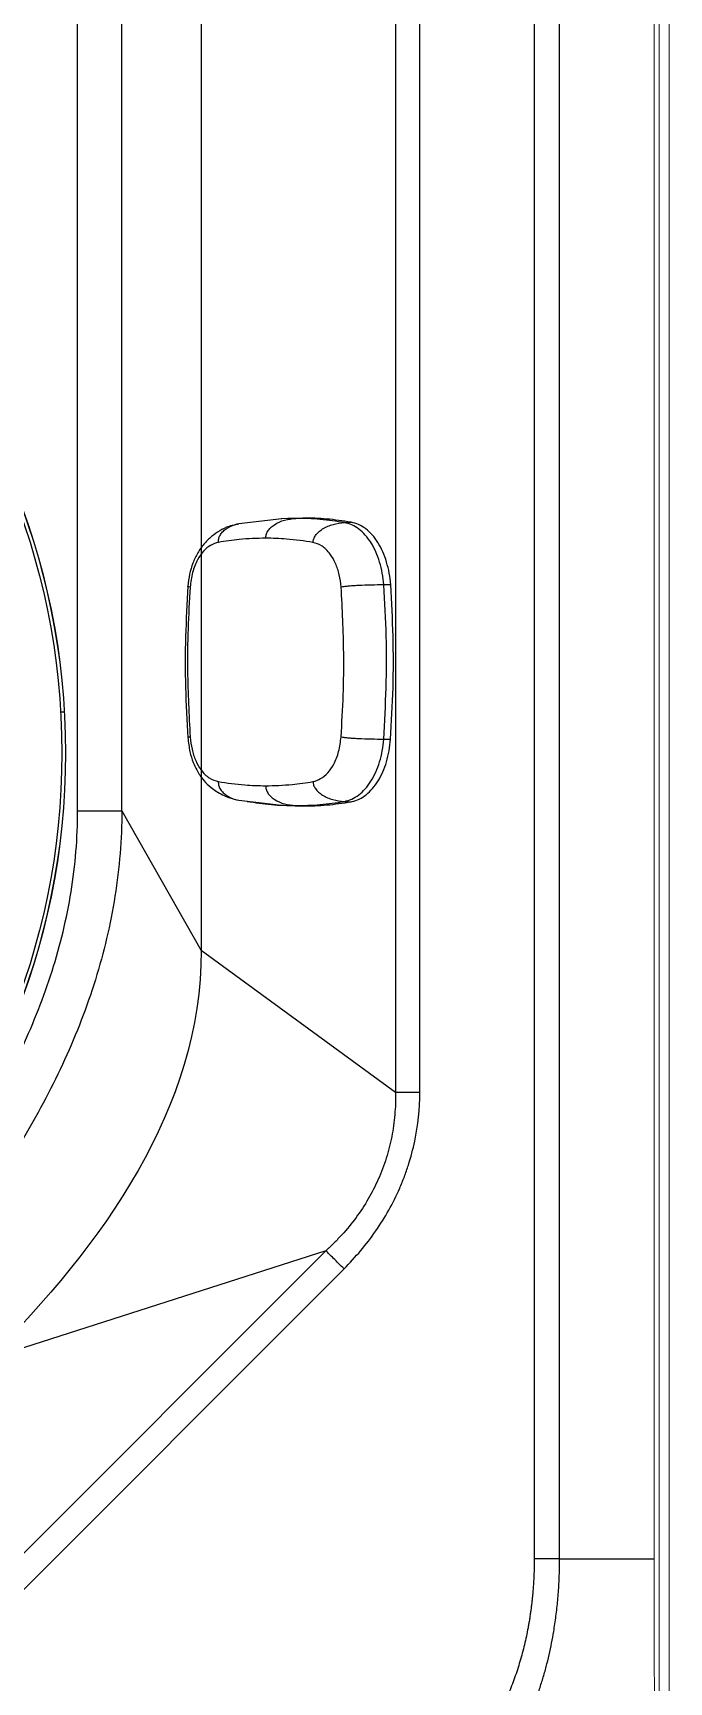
# Model space of a CAD drawing. Header units: inches. Extents: x -1 to 81, y -22 to 129.
# Drawn here: x 75.87 to 81.25, y 13.08 to 27.03 of the extents above; entities that cross this region are included whole.
import ezdxf

# ---------------------------------------------------------------- set-up
doc = ezdxf.new("R2010")
doc.units = ezdxf.units.IN
doc.header["$MEASUREMENT"] = 0
doc.layers.add('1', color=4, linetype='Continuous')
doc.layers.add('BDIM_CYAN', color=4, linetype='Continuous')

# ---------------------------------------------------------------- blocks, each defined once
blk = doc.blocks.new('sp1')
at = {"layer": 'BDIM_CYAN'}
for p, q in [((-37.752, 32.67), (-37.771, 32.665)), ((-37.388, 32.712), (-37.752, 32.67)), ((-37.339, 32.715), (-37.394, 32.712)), ((-37.27, 32.715), (-37.39, 32.71)), ((-37.212, 32.718), (-37.336, 32.713)), ((-37.27, 32.715), (-37.215, 32.718)), ((-36.858, 32.679), (-36.803, 32.682)), ((-36.801, 32.682), (-36.805, 32.683)), ((-36.469, 32.152), (-36.525, 32.152)), ((-36.526, 30.847), (-36.469, 30.847)), ((-37.753, 30.33), (-37.392, 30.288)), ((-37.398, 30.288), (-37.341, 30.285)), ((-37.34, 30.287), (-37.213, 30.281)), ((-37.271, 30.285), (-37.214, 30.281)), ((-36.859, 30.32), (-36.802, 30.317)), ((-36.802, 30.317), (-36.794, 30.319))]:
    blk.add_line(p, q, dxfattribs=at)
for points, knots in [([(-37.779, 32.662), (-37.798, 32.658), (-37.846, 32.646), (-37.915, 32.612), (-37.987, 32.562), (-38.05, 32.499), (-38.103, 32.424), (-38.143, 32.337), (-38.172, 32.242), (-38.18, 32.175), (-38.183, 32.141)], [0, 0, 0, 0, 0.083013, 0.207625, 0.333493, 0.461631, 0.592767, 0.725519, 0.860732, 1, 1, 1, 1]), ([(-37.925, 32.512), (-37.925, 32.522), (-37.924, 32.544), (-37.911, 32.574), (-37.889, 32.603), (-37.846, 32.638), (-37.798, 32.661), (-37.76, 32.667), (-37.752, 32.668)], [0, 0, 0, 0, 0.097802, 0.211211, 0.347734, 0.509851, 0.893957, 1, 1, 1, 1]), ([(-37.525, 32.547), (-37.524, 32.557), (-37.522, 32.579), (-37.507, 32.609), (-37.483, 32.638), (-37.437, 32.674), (-37.364, 32.705), (-37.302, 32.712), (-37.27, 32.715)], [0, 0, 0, 0, 0.075049, 0.162076, 0.266841, 0.391246, 0.685996, 1, 1, 1, 1]), ([(-36.805, 32.683), (-36.872, 32.693), (-37.008, 32.714), (-37.144, 32.717), (-37.212, 32.718)], [0, 0, 0, 0, 0.499999, 1, 1, 1, 1]), ([(-37.125, 32.512), (-37.123, 32.522), (-37.12, 32.543), (-37.102, 32.574), (-37.076, 32.602), (-37.028, 32.638), (-36.953, 32.669), (-36.89, 32.676), (-36.858, 32.679)], [0, 0, 0, 0, 0.075049, 0.162076, 0.266843, 0.391249, 0.686, 1, 1, 1, 1]), ([(-36.525, 32.152), (-36.529, 32.185), (-36.536, 32.252), (-36.559, 32.346), (-36.591, 32.433), (-36.632, 32.51), (-36.681, 32.576), (-36.736, 32.626), (-36.795, 32.663), (-36.837, 32.674), (-36.858, 32.679)], [0, 0, 0, 0, 0.1256137, 0.2499214, 0.3743223, 0.5002239, 0.6260081, 0.7502961, 0.8744951, 1, 1, 1, 1]), ([(-36.467, 32.152), (-36.47, 32.186), (-36.477, 32.252), (-36.501, 32.347), (-36.533, 32.435), (-36.574, 32.512), (-36.623, 32.578), (-36.678, 32.629), (-36.738, 32.666), (-36.78, 32.677), (-36.801, 32.682)], [0, 0, 0, 0, 0.125114, 0.25021, 0.375201, 0.5, 0.624799, 0.74979, 0.874886, 1, 1, 1, 1]), ([(-37.925, 32.512), (-37.947, 32.506), (-37.992, 32.492), (-38.053, 32.44), (-38.106, 32.363), (-38.148, 32.259), (-38.159, 32.176), (-38.164, 32.134)], [0, 0, 0, 0, 0.186661, 0.373374, 0.560001, 0.780011, 1, 1, 1, 1]), ([(-37.525, 32.547), (-37.6, 32.545), (-37.733, 32.542), (-37.866, 32.521), (-37.925, 32.512)], [0, 0, 0, 0, 0.559986, 1, 1, 1, 1]), ([(-37.125, 32.512), (-37.199, 32.523), (-37.332, 32.543), (-37.466, 32.546), (-37.525, 32.547)], [0, 0, 0, 0, 0.559986, 1, 1, 1, 1]), ([(-36.886, 32.134), (-36.89, 32.169), (-36.899, 32.24), (-36.932, 32.336), (-36.98, 32.421), (-37.046, 32.487), (-37.098, 32.504), (-37.125, 32.512)], [0, 0, 0, 0, 0.186845, 0.373701, 0.560409, 0.780222, 1, 1, 1, 1]), ([(-38.183, 32.141), (-38.191, 31.999), (-38.207, 31.715), (-38.208, 31.286), (-38.192, 31.002), (-38.184, 30.86)], [0, 0, 0, 0, 0.333326, 0.666674, 1, 1, 1, 1]), ([(-38.164, 32.134), (-38.171, 32.016), (-38.185, 31.78), (-38.19, 31.356), (-38.174, 31.052), (-38.165, 30.866)], [0, 0, 0, 0, 0.280017, 0.560061, 1, 1, 1, 1]), ([(-38.164, 32.134), (-38.169, 32.135), (-38.18, 32.138), (-38.185, 32.14), (-38.183, 32.141), (-38.183, 32.141)], [0, 0, 0, 0, 0.450423, 0.972649, 1, 1, 1, 1]), ([(-36.887, 30.866), (-36.88, 30.984), (-36.866, 31.22), (-36.861, 31.644), (-36.876, 31.948), (-36.886, 32.134)], [0, 0, 0, 0, 0.280017, 0.560061, 1, 1, 1, 1]), ([(-36.525, 32.152), (-36.56, 32.152), (-36.627, 32.151), (-36.718, 32.148), (-36.787, 32.144), (-36.829, 32.141), (-36.863, 32.137), (-36.879, 32.135), (-36.886, 32.134)], [0, 0, 0, 0, 0.313967, 0.608721, 0.73314, 0.837921, 0.924957, 1, 1, 1, 1]), ([(-36.526, 30.847), (-36.518, 30.992), (-36.502, 31.281), (-36.501, 31.718), (-36.517, 32.007), (-36.525, 32.152)], [0, 0, 0, 0, 0.333331, 0.666669, 1, 1, 1, 1]), ([(-36.468, 30.847), (-36.46, 30.992), (-36.443, 31.281), (-36.443, 31.718), (-36.459, 32.008), (-36.467, 32.152)], [0, 0, 0, 0, 0.333338, 0.666662, 1, 1, 1, 1]), ([(-38.165, 30.866), (-38.17, 30.865), (-38.181, 30.863), (-38.185, 30.861), (-38.184, 30.86), (-38.184, 30.86)], [0, 0, 0, 0, 0.4503953, 0.9725899, 1, 1, 1, 1]), ([(-38.184, 30.86), (-38.179, 30.819), (-38.171, 30.747), (-38.142, 30.656), (-38.113, 30.592), (-38.083, 30.542), (-38.044, 30.49), (-37.982, 30.43), (-37.906, 30.382), (-37.826, 30.347), (-37.778, 30.336), (-37.753, 30.33)], [0, 0, 0, 0, 0.158489, 0.286275, 0.383532, 0.451451, 0.532402, 0.646978, 0.80095, 0.894672, 1, 1, 1, 1]), ([(-38.165, 30.866), (-38.16, 30.831), (-38.152, 30.76), (-38.119, 30.664), (-38.071, 30.579), (-38.005, 30.513), (-37.952, 30.496), (-37.926, 30.488)], [0, 0, 0, 0, 0.186845, 0.373701, 0.560409, 0.780222, 1, 1, 1, 1]), ([(-37.126, 30.488), (-37.103, 30.494), (-37.059, 30.508), (-36.998, 30.56), (-36.944, 30.637), (-36.903, 30.741), (-36.892, 30.824), (-36.887, 30.866)], [0, 0, 0, 0, 0.186661, 0.373374, 0.560001, 0.780011, 1, 1, 1, 1]), ([(-36.887, 30.866), (-36.88, 30.865), (-36.864, 30.863), (-36.83, 30.859), (-36.788, 30.856), (-36.719, 30.852), (-36.627, 30.849), (-36.561, 30.848), (-36.526, 30.847)], [0, 0, 0, 0, 0.0750432, 0.1620793, 0.26686, 0.391279, 0.6860331, 1, 1, 1, 1]), ([(-36.859, 30.32), (-36.838, 30.326), (-36.796, 30.336), (-36.737, 30.373), (-36.682, 30.424), (-36.633, 30.489), (-36.592, 30.567), (-36.56, 30.654), (-36.536, 30.748), (-36.53, 30.814), (-36.526, 30.847)], [0, 0, 0, 0, 0.1255049, 0.2497039, 0.3739919, 0.4997761, 0.6256777, 0.7500786, 0.8743863, 1, 1, 1, 1]), ([(-36.794, 30.319), (-36.773, 30.325), (-36.732, 30.337), (-36.674, 30.375), (-36.62, 30.427), (-36.572, 30.492), (-36.532, 30.569), (-36.501, 30.655), (-36.478, 30.749), (-36.471, 30.814), (-36.468, 30.847)], [0, 0, 0, 0, 0.125112, 0.250206, 0.375182, 0.499972, 0.624783, 0.749783, 0.874883, 1, 1, 1, 1]), ([(-37.926, 30.488), (-37.852, 30.477), (-37.718, 30.457), (-37.585, 30.454), (-37.526, 30.453)], [0, 0, 0, 0, 0.559986, 1, 1, 1, 1]), ([(-37.926, 30.488), (-37.926, 30.478), (-37.925, 30.457), (-37.912, 30.426), (-37.891, 30.398), (-37.847, 30.362), (-37.799, 30.339), (-37.761, 30.333), (-37.753, 30.332)], [0, 0, 0, 0, 0.097709, 0.211012, 0.347409, 0.509375, 0.893119, 1, 1, 1, 1]), ([(-37.526, 30.453), (-37.451, 30.455), (-37.317, 30.458), (-37.184, 30.479), (-37.126, 30.488)], [0, 0, 0, 0, 0.559986, 1, 1, 1, 1]), ([(-37.526, 30.453), (-37.525, 30.443), (-37.523, 30.422), (-37.508, 30.391), (-37.484, 30.362), (-37.438, 30.326), (-37.366, 30.295), (-37.303, 30.288), (-37.271, 30.285)], [0, 0, 0, 0, 0.075048, 0.162077, 0.266843, 0.39125, 0.686, 1, 1, 1, 1]), ([(-37.126, 30.488), (-37.124, 30.478), (-37.121, 30.456), (-37.103, 30.426), (-37.078, 30.397), (-37.029, 30.362), (-36.954, 30.331), (-36.892, 30.324), (-36.859, 30.32)], [0, 0, 0, 0, 0.075048, 0.162077, 0.266845, 0.391253, 0.686004, 1, 1, 1, 1]), ([(-37.213, 30.281), (-37.145, 30.283), (-37.007, 30.286), (-36.871, 30.307), (-36.802, 30.317)], [0, 0, 0, 0, 0.500001, 1, 1, 1, 1])]:
    blk.add_open_spline(points, degree=3, knots=knots, dxfattribs=at)
for points in [[(-36.858, 32.679), (-36.926, 32.69), (-37.063, 32.711), (-37.201, 32.714), (-37.27, 32.715)], [(-37.683, 30.321), (-37.614, 30.31), (-37.477, 30.289), (-37.34, 30.286), (-37.271, 30.285)], [(-37.271, 30.285), (-37.202, 30.286), (-37.065, 30.289), (-36.928, 30.31), (-36.859, 30.32)]]:
    blk.add_open_spline(points, degree=3, dxfattribs=at)
blk = doc.blocks.new('2026 PACE')
at = {"color": 8, "linetype": 'Continuous', "lineweight": 25}
blk.add_line((76.634, 21.285), (76.634, 21.285), dxfattribs=at)
at = {"layer": '1', "color": 3, "linetype": 'Continuous', "lineweight": 18}
for p, q in [((81.752, 75.87), (81.752, 5.882)), ((81.626, 70.024), (81.626, 14.122)), ((81.667, 14.122), (81.667, 70.024))]:
    blk.add_line(p, q, dxfattribs=at)
at = {"layer": '1', "color": 3, "linetype": 'Continuous', "lineweight": 25}
for p, q in [((79.436, 69.903), (79.436, 18.068)), ((79.642, 18.068), (79.642, 69.903)), ((80.611, 70.024), (80.611, 14.122)), ((80.826, 14.122), (80.826, 70.024)), ((77.792, 67.288), (77.792, 19.269)), ((77.12, 20.451), (77.12, 44.863)), ((76.746, 20.451), (76.746, 29.07)), ((77.12, 20.451), (77.792, 19.269)), ((79.436, 18.068), (77.792, 19.269)), ((78.848, 16.728), (70.275, 8.155)), ((78.848, 16.728), (75.992, 15.812)), ((70.428, 8.002), (79.001, 16.575))]:
    blk.add_line(p, q, dxfattribs=at)
at = {"layer": '1', "color": 4, "linetype": 'Continuous', "lineweight": 25}
for p, q in [((76.632, 21.285), (76.602, 21.284)), ((76.634, 21.285), (76.632, 21.285))]:
    blk.add_line(p, q, dxfattribs=at)
for radius in [6.031, 6.031, 6.03, 6]:
    blk.add_circle((70.613, 20.939), radius, dxfattribs=at)
at = {"layer": '1', "color": 3, "linetype": 'Continuous', "lineweight": 25}
for points, knots in [([(74.218, 15.709), (74.381, 15.871), (74.7, 16.202), (75.156, 16.72), (75.581, 17.263), (75.964, 17.838), (76.236, 18.345), (76.418, 18.768), (76.534, 19.093), (76.627, 19.425), (76.695, 19.763), (76.737, 20.106), (76.746, 20.336), (76.746, 20.451)], [0, 0, 0, 0, 0.125, 0.25, 0.375, 0.5, 0.625, 0.6875, 0.75, 0.8125, 0.875, 0.9375, 1, 1, 1, 1]), ([(77.12, 20.451), (77.12, 20.33), (77.11, 20.088), (77.067, 19.727), (76.996, 19.37), (76.9, 19.02), (76.781, 18.677), (76.592, 18.231), (76.309, 17.695), (75.911, 17.087), (75.467, 16.512), (74.989, 15.965), (74.653, 15.616), (74.482, 15.445)], [0, 0, 0, 0, 0.0625, 0.125, 0.1875, 0.25, 0.3125, 0.375, 0.5, 0.625, 0.75, 0.875, 1, 1, 1, 1]), ([(79.436, 18.068), (79.436, 18.064), (79.436, 18.06), (79.437, 18.053), (79.437, 18.041), (79.437, 18.013), (79.437, 17.989), (79.435, 17.942), (79.433, 17.911), (79.426, 17.817), (79.417, 17.755), (79.393, 17.632), (79.377, 17.571), (79.349, 17.481), (79.338, 17.451), (79.316, 17.391), (79.304, 17.362), (79.24, 17.219), (79.177, 17.111), (79.065, 16.958), (79.025, 16.909), (78.961, 16.839), (78.939, 16.816), (78.905, 16.783), (78.888, 16.766), (78.868, 16.747), (78.859, 16.739), (78.854, 16.734), (78.851, 16.731), (78.848, 16.728)], [0, 0, 0, 0, 0.007812, 0.007812, 0.015625, 0.03125, 0.0625, 0.0625, 0.125, 0.125, 0.25, 0.25, 0.375, 0.375, 0.4375, 0.4375, 0.5, 0.5, 0.75, 0.75, 0.875, 0.875, 0.9375, 0.9375, 0.96875, 0.984375, 0.992188, 0.992188, 1, 1, 1, 1]), ([(79.001, 16.575), (79.05, 16.624), (79.097, 16.676), (79.187, 16.782), (79.23, 16.838), (79.349, 17.01), (79.417, 17.13), (79.486, 17.289), (79.499, 17.322), (79.524, 17.387), (79.535, 17.42), (79.567, 17.52), (79.585, 17.587), (79.628, 17.79), (79.642, 17.928), (79.642, 18.068)], [0, 0, 0, 0, 0.125, 0.125, 0.25, 0.25, 0.5, 0.5, 0.5625, 0.5625, 0.625, 0.625, 0.75, 0.75, 1, 1, 1, 1]), ([(79.642, 18.068), (79.602, 18.068), (79.562, 18.068), (79.49, 18.068), (79.459, 18.068), (79.436, 18.068)], [0, 0, 0, 0, 0.5, 0.5, 1, 1, 1, 1]), ([(79.001, 16.575), (78.986, 16.591), (78.97, 16.606), (78.94, 16.636), (78.926, 16.65), (78.899, 16.677), (78.887, 16.689), (78.865, 16.711), (78.856, 16.721), (78.848, 16.728)], [0, 0, 0, 0, 0.25, 0.25, 0.5, 0.5, 0.75, 0.75, 1, 1, 1, 1]), ([(80.611, 14.122), (80.611, 14.11), (80.611, 14.085), (80.61, 14.048), (80.609, 14.011), (80.608, 13.974), (80.606, 13.937), (80.604, 13.901), (80.601, 13.864), (80.598, 13.827), (80.594, 13.791), (80.591, 13.755), (80.586, 13.719), (80.581, 13.682), (80.576, 13.647), (80.571, 13.611), (80.565, 13.575), (80.552, 13.503), (80.529, 13.395), (80.491, 13.253), (80.446, 13.115), (80.384, 12.952), (80.306, 12.786), (80.21, 12.619), (80.121, 12.483), (80.03, 12.361), (79.954, 12.27), (79.891, 12.2), (79.848, 12.154), (79.81, 12.114), (79.776, 12.081), (79.754, 12.06), (79.742, 12.049)], [0, 0, 0, 0, 0.01608, 0.032118, 0.048116, 0.064076, 0.079999, 0.095889, 0.111746, 0.127574, 0.143373, 0.159147, 0.174898, 0.190627, 0.206337, 0.22203, 0.237707, 0.253372, 0.317188, 0.380188, 0.44338, 0.505852, 0.605897, 0.680956, 0.755501, 0.816342, 0.878008, 0.90858, 0.939085, 0.959676, 0.97998, 1, 1, 1, 1]), ([(79.919, 11.878), (79.927, 11.886), (79.943, 11.901), (79.967, 11.925), (79.99, 11.948), (80.013, 11.971), (80.034, 11.994), (80.055, 12.017), (80.076, 12.039), (80.096, 12.061), (80.115, 12.083), (80.161, 12.137), (80.232, 12.225), (80.322, 12.35), (80.408, 12.482), (80.485, 12.619), (80.555, 12.763), (80.609, 12.892), (80.652, 13.008), (80.684, 13.109), (80.713, 13.209), (80.737, 13.31), (80.759, 13.409), (80.774, 13.496), (80.786, 13.572), (80.795, 13.638), (80.803, 13.705), (80.81, 13.772), (80.816, 13.841), (80.82, 13.91), (80.823, 13.98), (80.825, 14.051), (80.825, 14.098), (80.826, 14.122)], [0, 0, 0, 0, 0.013697, 0.027134, 0.040312, 0.053229, 0.065887, 0.078284, 0.09042, 0.102296, 0.11391, 0.125263, 0.187451, 0.25059, 0.309856, 0.377125, 0.439455, 0.502779, 0.545758, 0.588283, 0.630283, 0.671685, 0.712413, 0.752393, 0.7786, 0.805169, 0.832086, 0.859335, 0.886901, 0.914767, 0.942917, 0.971334, 1, 1, 1, 1]), ([(80.826, 14.122), (80.816, 14.122), (80.803, 14.122), (80.773, 14.122), (80.755, 14.122), (80.717, 14.122), (80.696, 14.122), (80.654, 14.122), (80.632, 14.122), (80.611, 14.122)], [0, 0, 0, 0, 0.25, 0.25, 0.5, 0.5, 0.75, 0.75, 1, 1, 1, 1]), ([(80.826, 14.122), (80.994, 14.122), (81.298, 14.122), (81.529, 14.122), (81.626, 14.122)], [0.0601888, 0.0601888, 0.0601888, 0.0601888, 0.5, 0.9467085, 0.9467085, 0.9467085, 0.9467085])]:
    blk.add_open_spline(points, degree=3, knots=knots, dxfattribs=at)
for points in [[(76.746, 20.451), (76.792, 20.451), (76.885, 20.451), (77.005, 20.451), (77.09, 20.451), (77.115, 20.451), (77.12, 20.451)], [(77.792, 19.269), (77.792, 17.939), (76.966, 16.785), (75.992, 15.812)]]:
    blk.add_open_spline(points, degree=3, dxfattribs=at)
at = {"layer": '1', "color": 3, "linetype": 'Continuous', "lineweight": 18}
for points, knots in [([(81.575, 6.175), (81.575, 6.185), (81.576, 6.203), (81.577, 6.231), (81.577, 6.258), (81.578, 6.286), (81.578, 6.314), (81.579, 6.341), (81.58, 6.369), (81.58, 6.396), (81.583, 6.512), (81.587, 6.714), (81.593, 7.005), (81.598, 7.295), (81.602, 7.585), (81.607, 7.875), (81.613, 8.399), (81.621, 9.159), (81.626, 10.153), (81.628, 11.064), (81.628, 11.891), (81.628, 12.635), (81.627, 13.379), (81.626, 13.875), (81.626, 14.122)], [0, 0, 0, 0, 0.003471, 0.006951, 0.010434, 0.013918, 0.017398, 0.020875, 0.02435, 0.027823, 0.031296, 0.067851, 0.104378, 0.140878, 0.177374, 0.213866, 0.250356, 0.375441, 0.500521, 0.625563, 0.71928, 0.812933, 0.906506, 1, 1, 1, 1]), ([(81.667, 14.122), (81.667, 13.791), (81.667, 13.461), (81.667, 12.799), (81.667, 12.468), (81.667, 11.808), (81.666, 11.477), (81.666, 10.817), (81.666, 10.487), (81.666, 9.826), (81.666, 9.496), (81.666, 8.835), (81.666, 8.505), (81.666, 7.843), (81.666, 7.513), (81.666, 7.016), (81.666, 6.85), (81.666, 6.601), (81.666, 6.518), (81.666, 6.394), (81.666, 6.352), (81.666, 6.29), (81.666, 6.269), (81.666, 6.238), (81.666, 6.228), (81.666, 6.207), (81.666, 6.197), (81.666, 6.184), (81.666, 6.182), (81.666, 6.18)], [0, 0, 0, 0, 0.124899, 0.124899, 0.249798, 0.249798, 0.374697, 0.374697, 0.499595, 0.499595, 0.624494, 0.624494, 0.749393, 0.749393, 0.874292, 0.874292, 0.936741, 0.936741, 0.967966, 0.967966, 0.983578, 0.983578, 0.991385, 0.991385, 0.995288, 0.995288, 0.999191, 0.999191, 1, 1, 1, 1])]:
    blk.add_open_spline(points, degree=3, knots=knots, dxfattribs=at)
at = {"layer": '1'}
blk.add_blockref('sp1', (115.863, -9.791), dxfattribs=at)

msp = doc.modelspace()

# ---------------------------------------------------------------- block references
msp.add_blockref('2026 PACE', (-0.5, 0))

doc.saveas('drawing.dxf')
